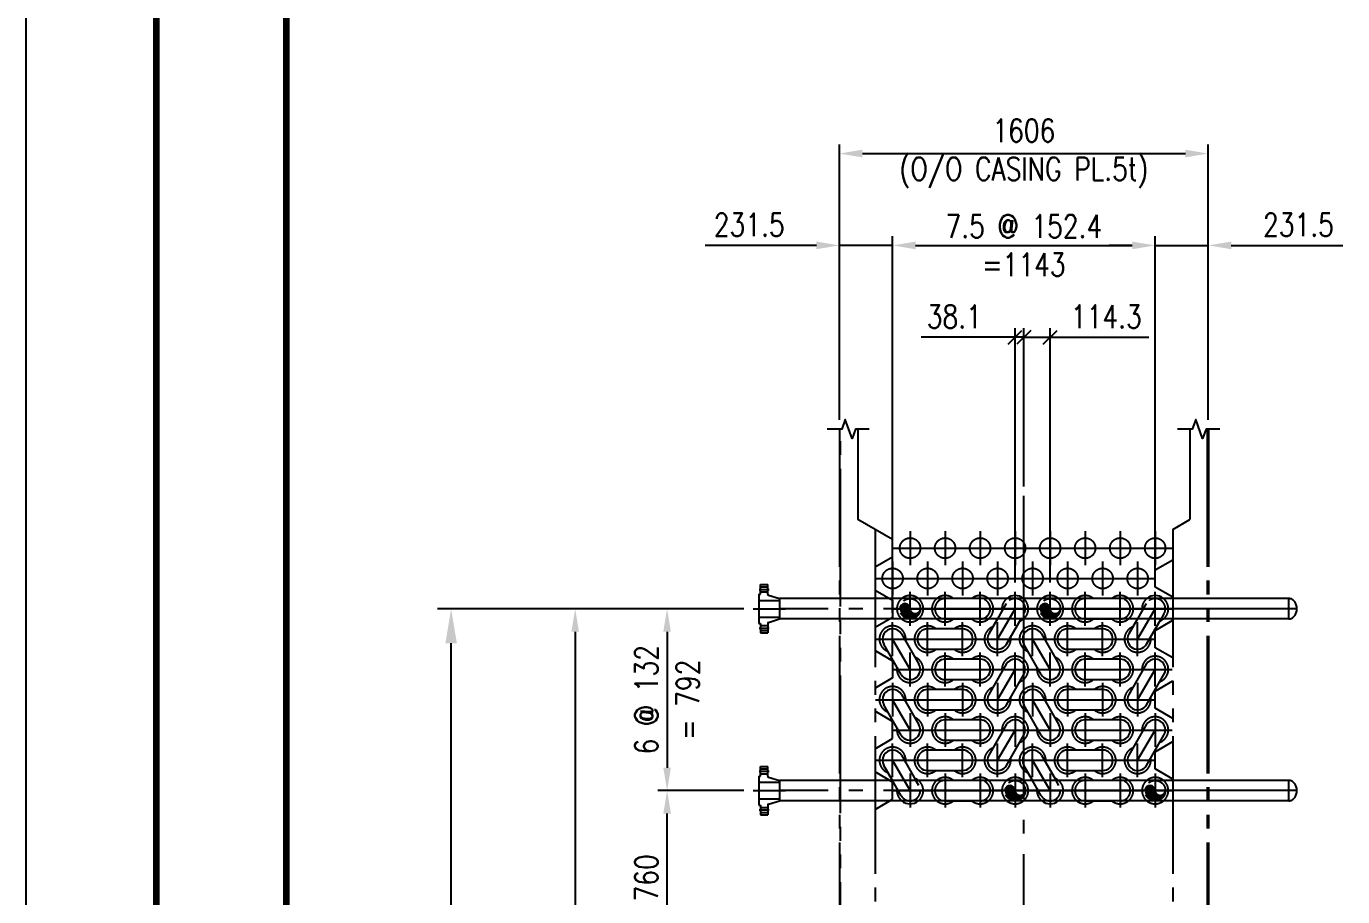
# Model space of a CAD drawing. Header units: millimetres. Extents: x 0 to 91981, y -132907 to 77676.
# Drawn here: x 58341 to 64071, y 51688 to 55478 of the extents above; entities that cross this region are included whole.
import ezdxf

# ---------------------------------------------------------------- set-up
doc = ezdxf.new("R2010")
doc.units = ezdxf.units.MM
doc.header["$LTSCALE"] = 60
for name, pattern in [('JNK-CENTER', [34, 30, -1.5, 1, -1.5]), ('JNK-HIDDEN', [3, 2, -1]), ('JNK-PHANTOM', [15, 10, -1, 1, -1, 1, -1])]:
    doc.linetypes.add(name, pattern=pattern)
doc.layers.add('AM_5', color=3, linetype='Continuous', lineweight=25)
doc.layers.add('CONT-G', color=3, linetype='Continuous', lineweight=25)
for name, color, linetype in [('CEN-R', 1, 'JNK-CENTER'), ('CON-G', 3, 'Continuous'), ('CON-W', 7, 'Continuous'), ('Dim-W', 7, 'Continuous'), ('HID-Y', 2, 'JNK-HIDDEN'), ('PHA-M', 6, 'JNK-PHANTOM'), ('PHA-W', 7, 'JNK-PHANTOM')]:
    doc.layers.add(name, color=color, linetype=linetype)
doc.styles.add('SIMPLEX', font='simplex.shx', dxfattribs={"width": 0.8})
doc.dimstyles.new('DIM40', dxfattribs={"dimscale": 40, "dimtxt": 2.5, "dimasz": 2.5, "dimexe": 1, "dimexo": 1, "dimgap": 1, "dimtad": 1, "dimdec": 1, "dimdsep": 46, "dimtxsty": 'SIMPLEX', "dimcen": 0, "dimclrd": 256, "dimclre": 256, "dimclrt": 2, "dimadec": 1, "dimazin": 2, "dimtfac": 1, "dimtdec": 1, "dimtix": 1, "dimtmove": 2, "dimatfit": 2, "dimfxl": 1, "dimarcsym": 1})
doc.dimstyles.new('DIM_60$0', dxfattribs={"dimscale": 60, "dimtxt": 2.5, "dimasz": 2.5, "dimexe": 1, "dimexo": 1, "dimgap": 1, "dimtad": 1, "dimdec": 4, "dimdsep": 46, "dimtxsty": 'SIMPLEX', "dimcen": 2.5, "dimclrd": 7, "dimclre": 7, "dimclrt": 2, "dimadec": 4, "dimazin": 2, "dimtfac": 1, "dimtdec": 4, "dimtmove": 0, "dimatfit": 2, "dimfxl": 1, "dimtolj": 1, "dimtzin": 0, "dimarcsym": 1})

# ---------------------------------------------------------------- blocks, each defined once
blk = doc.blocks.new('P-FLG SIDE  3.0 600 WNRF')
at = {"layer": 'CEN-R'}
for p, q in [((0.8, 84.2), (44.2, 84.2)), ((-26, 0), (115.2, 0)), ((0.8, -84.2), (43.9, -84.2))]:
    blk.add_line(p, q, dxfattribs=at)
at = {"layer": 'CONT-G'}
for p, q in [((0, 63.5), (6.3, 63.5)), ((0, 63.5), (0, -63.5)), ((6.3, 105), (38.1, 105)), ((6.3, 63.5), (6.3, 105)), ((6.3, 95.2), (38.1, 95.2)), ((6.3, 73.2), (38.1, 73.2)), ((38.1, 63.5), (38.1, 105)), ((41.4, 59.2), (88.9, 44.5)), ((0, 36.4), (88.9, 36.4)), ((88.9, 44.5), (88.9, -44.5)), ((0, -36.4), (88.9, -36.4)), ((41.4, -59.2), (88.9, -44.5)), ((0, -63.5), (6.3, -63.5)), ((6.3, -63.5), (6.3, -105)), ((6.3, -73.2), (38.1, -73.2)), ((6.3, -95.2), (38.1, -95.2)), ((6.3, -105), (38.1, -105)), ((38.1, -63.5), (38.1, -105))]:
    blk.add_line(p, q, dxfattribs=at)
for centre, start, end in [((42.6, 63.5), 180, 254.15976), ((42.6, -63.5), 105.84024, 180)]:
    blk.add_arc(centre, 4.5, start, end, dxfattribs=at)
blk = doc.blocks.new('*U1313')
at = {"layer": 'PHA-M'}
blk.add_circle((0, 0), 44.5, dxfattribs=at)
blk = doc.blocks.new('*U1314')
at = {"layer": 'Dim-W', "color": 0, "linetype": 'ByBlock', "lineweight": -2, "transparency": 16777216}
for p in [(0, 0), (152.4, 0), (304.8, 0), (457.2, 0), (609.6, 0), (762, 0), (914.4, 0), (1066.8, 0)]:
    blk.add_blockref('*U1313', p, dxfattribs=at)
blk = doc.blocks.new('*U1315')
at = {"layer": 'CEN-R'}
blk.add_line((0, 73.9), (0, -73.9), dxfattribs=at)
blk = doc.blocks.new('*U1316')
at = {"layer": 'Dim-W', "color": 0, "linetype": 'ByBlock', "lineweight": -2, "transparency": 16777216}
for p in [(0, 0), (152.4, 0), (304.8, 0), (457.2, 0), (609.6, 0), (762, 0), (914.4, 0), (1066.8, 0)]:
    blk.add_blockref('*U1315', p, dxfattribs=at)
blk = doc.blocks.new('*U1321')
at = {"layer": 'PHA-M'}
blk.add_circle((0, 0), 44.5, dxfattribs=at)
blk = doc.blocks.new('*U1322')
at = {"layer": 'Dim-W', "color": 0, "linetype": 'ByBlock', "lineweight": -2, "transparency": 16777216}
for p in [(0, 0), (152.4, 0), (304.8, 0), (457.2, 0), (609.6, 0), (762, 0), (914.4, 0), (1066.8, 0)]:
    blk.add_blockref('*U1321', p, dxfattribs=at)
blk = doc.blocks.new('*U1323')
at = {"layer": 'CEN-R'}
blk.add_line((0, 73.9), (0, -73.9), dxfattribs=at)
blk = doc.blocks.new('*U1324')
at = {"layer": 'Dim-W', "color": 0, "linetype": 'ByBlock', "lineweight": -2, "transparency": 16777216}
for p in [(0, 0), (152.4, 0), (304.8, 0), (457.2, 0), (609.6, 0), (762, 0), (914.4, 0), (1066.8, 0)]:
    blk.add_blockref('*U1323', p, dxfattribs=at)
blk = doc.blocks.new('*U1325')
at = {"layer": 'CEN-R'}
blk.add_line((0, 73.9), (0, -73.9), dxfattribs=at)
blk = doc.blocks.new('*U1326')
at = {"layer": 'Dim-W', "color": 0, "linetype": 'ByBlock', "lineweight": -2, "transparency": 16777216}
for p in [(0, 0), (152.4, 0), (304.8, 0), (457.2, 0), (609.6, 0), (762, 0), (914.4, 0), (1066.8, 0)]:
    blk.add_blockref('*U1325', p, dxfattribs=at)
blk = doc.blocks.new('*U1327')
at = {"layer": 'CEN-R'}
blk.add_line((0, 73.9), (0, -73.9), dxfattribs=at)
blk = doc.blocks.new('*U1328')
at = {"layer": 'Dim-W', "color": 0, "linetype": 'ByBlock', "lineweight": -2, "transparency": 16777216}
for p in [(0, 0), (152.4, 0), (304.8, 0), (457.2, 0), (609.6, 0), (762, 0), (914.4, 0), (1066.8, 0)]:
    blk.add_blockref('*U1327', p, dxfattribs=at)
blk = doc.blocks.new('*U1279')
at = {"layer": 'CEN-R'}
blk.add_line((0, 73.9), (0, -73.9), dxfattribs=at)
blk = doc.blocks.new('*U1345')
at = {"layer": 'Dim-W', "color": 0, "linetype": 'ByBlock', "lineweight": -2, "transparency": 16777216}
for p in [(0, 0), (152.4, 0), (304.8, 0), (457.2, 0), (609.6, 0), (762, 0), (914.4, 0), (1066.8, 0)]:
    blk.add_blockref('*U1279', p, dxfattribs=at)
blk = doc.blocks.new('*U1346')
at = {"layer": 'CEN-R'}
blk.add_line((0, 73.9), (0, -73.9), dxfattribs=at)
blk = doc.blocks.new('*U1347')
at = {"layer": 'Dim-W', "color": 0, "linetype": 'ByBlock', "lineweight": -2, "transparency": 16777216}
for p in [(0, 0), (152.4, 0), (304.8, 0), (457.2, 0), (609.6, 0), (762, 0), (914.4, 0), (1066.8, 0)]:
    blk.add_blockref('*U1346', p, dxfattribs=at)
blk = doc.blocks.new('*U1303')
at = {"layer": 'CEN-R'}
blk.add_line((0, 73.9), (0, -73.9), dxfattribs=at)
blk = doc.blocks.new('*U1304')
at = {"layer": 'Dim-W', "color": 0, "linetype": 'ByBlock', "lineweight": -2, "transparency": 16777216}
for p in [(0, 0), (152.4, 0), (304.8, 0), (457.2, 0), (609.6, 0), (762, 0), (914.4, 0), (1066.8, 0)]:
    blk.add_blockref('*U1303', p, dxfattribs=at)
blk = doc.blocks.new('*U1305')
at = {"layer": 'CEN-R'}
blk.add_line((0, 73.9), (0, -73.9), dxfattribs=at)
blk = doc.blocks.new('*U1306')
at = {"layer": 'Dim-W', "color": 0, "linetype": 'ByBlock', "lineweight": -2, "transparency": 16777216}
for p in [(0, 0), (152.4, 0), (304.8, 0), (457.2, 0), (609.6, 0), (762, 0), (914.4, 0), (1066.8, 0)]:
    blk.add_blockref('*U1305', p, dxfattribs=at)
blk = doc.blocks.new('*U1307')
at = {"layer": 'CEN-R'}
blk.add_line((0, 73.9), (0, -73.9), dxfattribs=at)
blk = doc.blocks.new('*U1308')
at = {"layer": 'Dim-W', "color": 0, "linetype": 'ByBlock', "lineweight": -2, "transparency": 16777216}
for p in [(0, 0), (152.4, 0), (304.8, 0), (457.2, 0), (609.6, 0), (762, 0), (914.4, 0), (1066.8, 0)]:
    blk.add_blockref('*U1307', p, dxfattribs=at)
blk = doc.blocks.new('*U1376')
at = {"layer": 'CEN-R'}
blk.add_line((0, 73.9), (0, -73.9), dxfattribs=at)
blk = doc.blocks.new('*U1377')
at = {"layer": 'Dim-W', "color": 0, "linetype": 'ByBlock', "lineweight": -2, "transparency": 16777216}
for p in [(0, 0), (152.4, 0), (304.8, 0), (457.2, 0), (609.6, 0), (762, 0), (914.4, 0), (1066.8, 0)]:
    blk.add_blockref('*U1376', p, dxfattribs=at)
blk = doc.blocks.new('*U1378')
at = {"layer": 'CEN-R'}
blk.add_line((0, 73.9), (0, -73.9), dxfattribs=at)
blk = doc.blocks.new('*U1379')
at = {"layer": 'Dim-W', "color": 0, "linetype": 'ByBlock', "lineweight": -2, "transparency": 16777216}
for p in [(0, 0), (152.4, 0), (304.8, 0), (457.2, 0), (609.6, 0), (762, 0), (914.4, 0), (1066.8, 0)]:
    blk.add_blockref('*U1378', p, dxfattribs=at)
blk = doc.blocks.new('*U1366')
at = {"layer": 'CEN-R'}
blk.add_line((0, 73.9), (0, -73.9), dxfattribs=at)
blk = doc.blocks.new('*U1367')
at = {"layer": 'Dim-W', "color": 0, "linetype": 'ByBlock', "lineweight": -2, "transparency": 16777216}
for p in [(0, 0), (152.4, 0), (304.8, 0), (457.2, 0), (609.6, 0), (762, 0), (914.4, 0), (1066.8, 0)]:
    blk.add_blockref('*U1366', p, dxfattribs=at)
blk = doc.blocks.new('*U1368')
at = {"layer": 'CEN-R'}
blk.add_line((0, 73.9), (0, -73.9), dxfattribs=at)
blk = doc.blocks.new('*U1369')
at = {"layer": 'Dim-W', "color": 0, "linetype": 'ByBlock', "lineweight": -2, "transparency": 16777216}
for p in [(0, 0), (152.4, 0), (304.8, 0), (457.2, 0), (609.6, 0), (762, 0), (914.4, 0), (1066.8, 0)]:
    blk.add_blockref('*U1368', p, dxfattribs=at)
blk = doc.blocks.new('*U1370')
at = {"layer": 'CEN-R'}
blk.add_line((0, 73.9), (0, -73.9), dxfattribs=at)
blk = doc.blocks.new('*U1371')
at = {"layer": 'Dim-W', "color": 0, "linetype": 'ByBlock', "lineweight": -2, "transparency": 16777216}
for p in [(0, 0), (152.4, 0), (304.8, 0), (457.2, 0), (609.6, 0), (762, 0), (914.4, 0), (1066.8, 0)]:
    blk.add_blockref('*U1370', p, dxfattribs=at)
blk = doc.blocks.new('*U1372')
at = {"layer": 'CEN-R'}
blk.add_line((0, 73.9), (0, -73.9), dxfattribs=at)
blk = doc.blocks.new('*U1373')
at = {"layer": 'Dim-W', "color": 0, "linetype": 'ByBlock', "lineweight": -2, "transparency": 16777216}
for p in [(0, 0), (152.4, 0), (304.8, 0), (457.2, 0), (609.6, 0), (762, 0), (914.4, 0), (1066.8, 0)]:
    blk.add_blockref('*U1372', p, dxfattribs=at)
blk = doc.blocks.new('*U1374')
at = {"layer": 'CEN-R'}
blk.add_line((0, 73.9), (0, -73.9), dxfattribs=at)
blk = doc.blocks.new('*U1375')
at = {"layer": 'Dim-W', "color": 0, "linetype": 'ByBlock', "lineweight": -2, "transparency": 16777216}
for p in [(0, 0), (152.4, 0), (304.8, 0), (457.2, 0), (609.6, 0), (762, 0), (914.4, 0), (1066.8, 0)]:
    blk.add_blockref('*U1374', p, dxfattribs=at)
blk = doc.blocks.new('_Oblique')
at = {"color": 0, "linetype": 'ByBlock', "lineweight": -2}
blk.add_line((-0.5, -0.5), (0.5, 0.5), dxfattribs=at)
blk = doc.blocks.new('*D1454')
at = {"layer": 'DEFPOINTS', "color": 0, "transparency": 16777216}
for p in [(62682.8, 54124), (62682.8, 53433.5), (62644.7, 53015.6)]:
    blk.add_point(p, dxfattribs=at)
at = {"layer": 'Dim-W', "lineweight": -2, "transparency": 16777216}
for p, q in [((62644.7, 53055.6), (62644.7, 54164)), ((62682.8, 53473.5), (62682.8, 54164)), ((62644.7, 54124), (62235.2, 54124)), ((62682.8, 54124), (62644.7, 54124)), ((62682.8, 54124), (62742.8, 54124))]:
    blk.add_line(p, q, dxfattribs=at)
at = {"layer": 'Dim-W', "lineweight": -2, "transparency": 16777216, "xscale": 60, "yscale": 60, "zscale": 60}
blk.add_blockref('_Oblique', (62644.7, 54124), dxfattribs=at)
at = {"layer": 'Dim-W', "lineweight": -2, "transparency": 16777216, "xscale": 60, "yscale": 60, "zscale": 60, "rotation": 180}
blk.add_blockref('_Oblique', (62682.8, 54124), dxfattribs=at)
at = {"layer": 'Dim-W', "color": 2, "transparency": 16777216, "insert": (62380, 54214), "char_height": 100, "attachment_point": 5, "style": 'SIMPLEX', "bg_fill": 3, "box_fill_scale": 1.1, "bg_fill_color": 256, "bg_fill_true_color": 13158600, "bg_fill_transparency": 0}
blk.add_mtext('38.1', dxfattribs=at)
blk = doc.blocks.new('*D1455')
at = {"layer": 'DEFPOINTS', "color": 0, "transparency": 16777216}
for p in [(62682.8, 54124), (62682.8, 53433.5), (62797.1, 53015.6)]:
    blk.add_point(p, dxfattribs=at)
at = {"layer": 'Dim-W', "lineweight": -2, "transparency": 16777216}
for p, q in [((62682.8, 53473.5), (62682.8, 54164)), ((62797.1, 53055.6), (62797.1, 54164)), ((62682.8, 54124), (62797.1, 54124)), ((62797.1, 54124), (63226.7, 54124))]:
    blk.add_line(p, q, dxfattribs=at)
at = {"layer": 'Dim-W', "lineweight": -2, "transparency": 16777216, "xscale": 60, "yscale": 60, "zscale": 60, "rotation": 180}
blk.add_blockref('_Oblique', (62682.8, 54124), dxfattribs=at)
at = {"layer": 'Dim-W', "lineweight": -2, "transparency": 16777216, "xscale": 60, "yscale": 60, "zscale": 60}
blk.add_blockref('_Oblique', (62797.1, 54124), dxfattribs=at)
at = {"layer": 'Dim-W', "color": 2, "transparency": 16777216, "insert": (63041.9, 54214), "char_height": 100, "attachment_point": 5, "style": 'SIMPLEX', "bg_fill": 3, "box_fill_scale": 1.1, "bg_fill_color": 256, "bg_fill_true_color": 13158600, "bg_fill_transparency": 0}
blk.add_mtext('114.3', dxfattribs=at)
blk = doc.blocks.new('*D1456')
at = {"layer": 'DEFPOINTS', "color": 0, "transparency": 16777216}
for p in [(63254.3, 54524), (63254.3, 53015.6), (62111.3, 52883.6)]:
    blk.add_point(p, dxfattribs=at)
at = {"layer": 'Dim-W', "lineweight": -2, "transparency": 16777216}
for p, q in [((62111.3, 52923.6), (62111.3, 54564)), ((63254.3, 53055.6), (63254.3, 54564)), ((62211.3, 54524), (63154.3, 54524))]:
    blk.add_line(p, q, dxfattribs=at)
at = {"layer": 'Dim-W', "transparency": 16777216}
for points in [[(62211.3, 54540.7), (62211.3, 54507.3), (62111.3, 54524)], [(63154.3, 54540.7), (63154.3, 54507.3), (63254.3, 54524)]]:
    blk.add_solid(points, dxfattribs=at)
at = {"layer": 'Dim-W', "color": 2, "transparency": 16777216, "insert": (62682.8, 54524), "char_height": 100, "attachment_point": 5, "style": 'SIMPLEX'}
blk.add_mtext('7.5 @ 152.4\\P=1143', dxfattribs=at)
blk = doc.blocks.new('*D1457')
at = {"layer": 'DEFPOINTS', "color": 0, "transparency": 16777216}
for p in [(63485.8, 54924), (61879.8, 53724), (63485.8, 53724)]:
    blk.add_point(p, dxfattribs=at)
at = {"layer": 'Dim-W', "lineweight": -2, "transparency": 16777216}
for p, q in [((61879.8, 53764), (61879.8, 54964)), ((63485.8, 53764), (63485.8, 54964)), ((61979.8, 54924), (63385.8, 54924))]:
    blk.add_line(p, q, dxfattribs=at)
at = {"layer": 'Dim-W', "transparency": 16777216}
for points in [[(61979.8, 54940.7), (61979.8, 54907.3), (61879.8, 54924)], [(63385.8, 54940.7), (63385.8, 54907.3), (63485.8, 54924)]]:
    blk.add_solid(points, dxfattribs=at)
at = {"layer": 'Dim-W', "color": 2, "transparency": 16777216, "insert": (62682.8, 54924), "char_height": 100, "attachment_point": 5, "style": 'SIMPLEX'}
blk.add_mtext('1606\\P(O/O CASING PL.5t)', dxfattribs=at)
blk = doc.blocks.new('*D1458')
at = {"layer": 'DEFPOINTS', "color": 0, "transparency": 16777216}
for p in [(61879.8, 54524), (61879.8, 53724), (62111.3, 52883.6)]:
    blk.add_point(p, dxfattribs=at)
at = {"layer": 'Dim-W', "lineweight": -2, "transparency": 16777216}
for p, q in [((61879.8, 53764), (61879.8, 54564)), ((62111.3, 52923.6), (62111.3, 54564)), ((61779.8, 54524), (61295.1, 54524)), ((62111.3, 54524), (61879.8, 54524)), ((62211.3, 54524), (62311.3, 54524))]:
    blk.add_line(p, q, dxfattribs=at)
at = {"layer": 'Dim-W', "transparency": 16777216}
for points in [[(61779.8, 54540.7), (61779.8, 54507.3), (61879.8, 54524)], [(62211.3, 54540.7), (62211.3, 54507.3), (62111.3, 54524)]]:
    blk.add_solid(points, dxfattribs=at)
at = {"layer": 'Dim-W', "color": 2, "transparency": 16777216, "insert": (61487.5, 54614), "char_height": 100, "attachment_point": 5, "style": 'SIMPLEX'}
blk.add_mtext('231.5', dxfattribs=at)
blk = doc.blocks.new('*D1459')
at = {"layer": 'DEFPOINTS', "color": 0, "transparency": 16777216}
for p in [(63485.8, 54524), (63485.8, 53724), (63254.3, 53015.6)]:
    blk.add_point(p, dxfattribs=at)
at = {"layer": 'Dim-W', "lineweight": -2, "transparency": 16777216}
for p, q in [((63254.3, 53055.6), (63254.3, 54564)), ((63485.8, 53764), (63485.8, 54564)), ((63154.3, 54524), (63054.3, 54524)), ((63254.3, 54524), (63485.8, 54524)), ((63585.8, 54524), (64070.6, 54524))]:
    blk.add_line(p, q, dxfattribs=at)
at = {"layer": 'Dim-W', "transparency": 16777216}
for points in [[(63154.3, 54540.7), (63154.3, 54507.3), (63254.3, 54524)], [(63585.8, 54540.7), (63585.8, 54507.3), (63485.8, 54524)]]:
    blk.add_solid(points, dxfattribs=at)
at = {"layer": 'Dim-W', "color": 2, "transparency": 16777216, "insert": (63878.2, 54614), "char_height": 100, "attachment_point": 5, "style": 'SIMPLEX'}
blk.add_mtext('231.5', dxfattribs=at)
blk = doc.blocks.new('*D1460')
at = {"layer": 'DEFPOINTS', "color": 0, "transparency": 16777216}
for p in [(61503.8, 52941.6), (61129.8, 52149.6), (61503.8, 52149.6)]:
    blk.add_point(p, dxfattribs=at)
at = {"layer": 'Dim-W', "lineweight": -2, "transparency": 16777216}
for p, q in [((61463.8, 52941.6), (61089.8, 52941.6)), ((61129.8, 52841.6), (61129.8, 52249.6)), ((61463.8, 52149.6), (61089.8, 52149.6))]:
    blk.add_line(p, q, dxfattribs=at)
at = {"layer": 'Dim-W', "transparency": 16777216}
for points in [[(61113.2, 52841.6), (61146.5, 52841.6), (61129.8, 52941.6)], [(61113.2, 52249.6), (61146.5, 52249.6), (61129.8, 52149.6)]]:
    blk.add_solid(points, dxfattribs=at)
at = {"layer": 'Dim-W', "color": 2, "transparency": 16777216, "char_height": 100, "attachment_point": 5, "rotation": 90, "style": 'SIMPLEX'}
for s, insert in [('6 @ 132', (61039.8, 52545.6)), ('= 792', (61219.8, 52545.6))]:
    blk.add_mtext(s, dxfattribs=dict(at, insert=insert))
blk = doc.blocks.new('*D1464')
at = {"layer": 'DEFPOINTS', "color": 0, "transparency": 16777216}
for p in [(61129.8, 52149.6), (61503.8, 52149.6), (62037.4, 51389.6)]:
    blk.add_point(p, dxfattribs=at)
at = {"layer": 'Dim-W', "lineweight": -2, "transparency": 16777216}
for p, q in [((61463.8, 52149.6), (61089.8, 52149.6)), ((61129.8, 51489.6), (61129.8, 52049.6)), ((61997.4, 51389.6), (61089.8, 51389.6))]:
    blk.add_line(p, q, dxfattribs=at)
at = {"layer": 'Dim-W', "transparency": 16777216}
for points in [[(61113.2, 52049.6), (61146.5, 52049.6), (61129.8, 52149.6)], [(61113.2, 51489.6), (61146.5, 51489.6), (61129.8, 51389.6)]]:
    blk.add_solid(points, dxfattribs=at)
at = {"layer": 'Dim-W', "color": 2, "transparency": 16777216, "insert": (61039.8, 51769.6), "char_height": 100, "attachment_point": 5, "rotation": 90, "style": 'SIMPLEX'}
blk.add_mtext('760', dxfattribs=at)
blk = doc.blocks.new('*D1465')
at = {"layer": 'DEFPOINTS', "color": 0, "transparency": 16777216}
for p in [(61503.8, 52941.6), (60729.8, 48913.6), (61504.8, 48913.6)]:
    blk.add_point(p, dxfattribs=at)
at = {"layer": 'Dim-W', "lineweight": -2, "transparency": 16777216}
for p, q in [((61463.8, 52941.6), (60689.8, 52941.6)), ((60729.8, 52841.6), (60729.8, 49013.6)), ((61464.8, 48913.6), (60689.8, 48913.6))]:
    blk.add_line(p, q, dxfattribs=at)
at = {"layer": 'Dim-W', "transparency": 16777216}
for points in [[(60713.2, 52841.6), (60746.5, 52841.6), (60729.8, 52941.6)], [(60713.2, 49013.6), (60746.5, 49013.6), (60729.8, 48913.6)]]:
    blk.add_solid(points, dxfattribs=at)
at = {"layer": 'Dim-W', "color": 2, "transparency": 16777216, "insert": (60639.8, 50927.6), "char_height": 100, "attachment_point": 5, "rotation": 90, "style": 'SIMPLEX'}
blk.add_mtext('4028', dxfattribs=at)
blk = doc.blocks.new('pipesec')
at = {"layer": 'CON-W'}
for p, q in [((0.012, 0), (0.36, -0.347)), ((0.075, 0.011), (0.394, -0.308)), ((0.121, 0.485), (0.485, 0.121)), ((0.126, 0.034), (0.425, -0.264)), ((0.169, 0.066), (0.451, -0.216)), ((0.204, 0.105), (0.473, -0.163)), ((0.23, 0.153), (0.489, -0.105)), ((0.244, 0.437), (0.437, 0.244)), ((0.247, 0.211), (0.498, -0.041)), ((0.248, 0.284), (0.499, 0.033)), ((-0.25, -0.258), (-0.008, -0.5)), ((-0.243, -0.191), (0.063, -0.496)), ((-0.227, -0.355), (-0.105, -0.477)), ((-0.223, -0.136), (0.125, -0.484)), ((-0.193, -0.092), (0.181, -0.466)), ((-0.156, -0.055), (0.232, -0.443)), ((-0.111, -0.026), (0.279, -0.415)), ((-0.056, -0.006), (0.321, -0.383))]:
    blk.add_line(p, q, dxfattribs=at)
blk.add_lwpolyline([(0, 0.5, -1), (0, 0, 1), (0, -0.5, 1)], format="xyb", dxfattribs=at)
blk = doc.blocks.new('TITLE')
at = {"color": 7}
blk.add_line((0, 0), (0, 594.85), dxfattribs=at)
at = {"color": 7, "const_width": 0.707}
for points in [[(14.15, 577.17), (14.15, 17.68)], [(28.29, 17.68), (28.29, 577.52)]]:
    blk.add_lwpolyline(points, dxfattribs=at)
blk = doc.blocks.new('*D1500')
at = {"layer": 'AM_5', "color": 7, "linetype": 'ByBlock', "lineweight": -2, "transparency": 16777216}
for p, q in [((61443.8, 52941.6), (60129.8, 52941.6)), ((60189.8, 49063.6), (60189.8, 52791.6)), ((61444.8, 48913.6), (60129.8, 48913.6))]:
    blk.add_line(p, q, dxfattribs=at)
at = {"layer": 'AM_5', "color": 7, "transparency": 16777216}
for points in [[(60164.8, 52791.6), (60214.8, 52791.6), (60189.8, 52941.6)], [(60164.8, 49063.6), (60214.8, 49063.6), (60189.8, 48913.6)]]:
    blk.add_solid(points, dxfattribs=at)
at = {"layer": 'DEFPOINTS', "color": 0, "transparency": 16777216}
for p in [(60189.8, 52941.6), (61503.8, 52941.6), (61504.8, 48913.6)]:
    blk.add_point(p, dxfattribs=at)
at = {"layer": 'AM_5', "color": 2, "transparency": 16777216, "insert": (60054.8, 50927.6), "char_height": 150, "attachment_point": 5, "rotation": 90, "style": 'SIMPLEX'}
blk.add_mtext('\\A1;4028', dxfattribs=at)

msp = doc.modelspace()

# ---------------------------------------------------------------- linework, layer by layer
at = {"linetype": 'Continuous'}
for points in [[(62009.84434, 53723.99653), (61949.84434, 53723.99653), (61934.84434, 53682.78436), (61904.84434, 53765.20869), (61889.84434, 53723.99653), (61826.09434, 53723.99653)], [(63535.84434, 53723.99653), (63475.84434, 53723.99653), (63460.84434, 53682.78436), (63430.84434, 53765.20869), (63415.84434, 53723.99653), (63352.09434, 53723.99653)]]:
    msp.add_lwpolyline(points, dxfattribs=at)
for centre, start, end in [((62644.74434, 52941.63845), 290.702753644, 309.311202636), ((63254.34434, 52941.63845), 290.702752233, 309.311201226), ((62187.54434, 52149.63829), 50.688797364, 69.297246356), ((62797.14434, 52149.63829), 50.688797364, 69.297246356), ((62187.54434, 52149.63829), 230.688797364, 309.311202636), ((62797.14434, 52149.63829), 230.688797364, 309.311202636)]:
    msp.add_arc(centre, 57.44999, start, end)
at = {"layer": 'CEN-R'}
for p, q in [((62682.84434, 48032.46483), (62682.84434, 53433.46069)), ((62113.59851, 53205.63829), (63328.29017, 53205.63829)), ((62037.39851, 53073.63829), (63252.09017, 53073.63829)), ((63871.41926, 52941.63829), (61618.74434, 52941.63829)), ((62113.59851, 52941.63829), (63328.29017, 52941.63829)), ((62113.59851, 52941.63829), (63328.29017, 52941.63829)), ((62568.54434, 52809.63829), (62644.74434, 52941.63829)), ((63178.14434, 52809.63829), (63254.34434, 52941.63829)), ((62037.39851, 52809.63829), (63252.09017, 52809.63829)), ((62037.39851, 52809.63829), (63252.09017, 52809.63829)), ((62187.54434, 52677.63829), (62111.34434, 52809.63829)), ((62797.14434, 52677.63829), (62720.94434, 52809.63829)), ((62113.59851, 52677.63829), (63328.29017, 52677.63829)), ((62113.59851, 52677.63829), (63328.29017, 52677.63829)), ((62568.54434, 52545.63829), (62644.74434, 52677.63829)), ((63178.14434, 52545.63829), (63254.34434, 52677.63829)), ((62037.39851, 52545.63829), (63252.09017, 52545.63829)), ((62037.39851, 52545.63829), (63252.09017, 52545.63829)), ((62187.54434, 52413.63829), (62111.34434, 52545.63829)), ((62797.14434, 52413.63829), (62720.94434, 52545.63829)), ((62113.59851, 52413.63829), (63328.29017, 52413.63829)), ((62113.59851, 52413.63829), (63328.29017, 52413.63829)), ((62568.54434, 52281.63829), (62644.74434, 52413.63829)), ((63178.14434, 52281.63829), (63254.34434, 52413.63829)), ((62037.39851, 52281.63829), (63252.09017, 52281.63829)), ((62037.39851, 52281.63829), (63252.09017, 52281.63829)), ((62187.54434, 52149.63829), (62111.34434, 52281.63829)), ((62797.14434, 52149.63829), (62720.94434, 52281.63829)), ((63871.41926, 52149.63829), (61618.74434, 52149.63829)), ((62113.59851, 52149.63829), (63328.29017, 52149.63829)), ((62113.59851, 52149.63829), (63328.29017, 52149.63829))]:
    msp.add_line(p, q, dxfattribs=at)
at = {"layer": 'CON-G'}
for p, q in [((63835.84434, 52986.08829), (61618.74434, 52986.08829)), ((63835.84434, 52897.18829), (63835.84434, 52986.08829)), ((63835.84434, 52897.18829), (61618.74434, 52897.18829)), ((63835.84434, 52194.08829), (61618.74434, 52194.08829)), ((63835.84434, 52105.18829), (63835.84434, 52194.08829)), ((63835.84434, 52105.18829), (61618.74434, 52105.18829))]:
    msp.add_line(p, q, dxfattribs=at)
for points in [[(63835.84434, 52897.18829, 0.1199677859), (63849.0368, 52900.39985, 0.1049482967), (63860.99961, 52910.20739, 0.0889426853), (63868.60629, 52924.21356, 0.0801984176), (63871.41926, 52941.63829, 0.0801984176), (63868.60629, 52959.06303, 0.0889426853), (63860.99961, 52973.06919, 0.1049482967), (63849.0368, 52982.87673, 0.1199677859), (63835.84434, 52986.08829)], [(63835.84434, 52897.18829, 0.1199677859), (63849.0368, 52900.39985, 0.1049482967), (63860.99961, 52910.20739, 0.0889426853), (63868.60629, 52924.21356, 0.0801984176), (63871.41926, 52941.63829, 0.0801984176), (63868.60629, 52959.06303, 0.0889426853), (63860.99961, 52973.06919, 0.1049482967), (63849.0368, 52982.87673, 0.1199677859), (63835.84434, 52986.08829)], [(63835.84434, 52105.18829, 0.1199677859), (63849.0368, 52108.39985, 0.1049482967), (63860.99961, 52118.20739, 0.0889426853), (63868.60629, 52132.21356, 0.0801984176), (63871.41926, 52149.63829, 0.0801984176), (63868.60629, 52167.06303, 0.0889426853), (63860.99961, 52181.06919, 0.1049482967), (63849.0368, 52190.87673, 0.1199677859), (63835.84434, 52194.08829)], [(63835.84434, 52105.18829, 0.1199677859), (63849.0368, 52108.39985, 0.1049482967), (63860.99961, 52118.20739, 0.0889426853), (63868.60629, 52132.21356, 0.0801984176), (63871.41926, 52149.63829, 0.0801984176), (63868.60629, 52167.06303, 0.0889426853), (63860.99961, 52181.06919, 0.1049482967), (63849.0368, 52190.87673, 0.1199677859), (63835.84434, 52194.08829)]]:
    msp.add_lwpolyline(points, format="xyb", dxfattribs=at)
at = {"layer": 'CONT-G'}
for p, q in [((62568.14951, 52897.85458), (62530.04951, 52831.86345)), ((62607.03917, 52787.41345), (62670.41779, 52897.18845)), ((63177.74951, 52897.85459), (63139.64951, 52831.86345)), ((63216.63916, 52787.41345), (63280.01779, 52897.18845)), ((62149.83917, 52831.86329), (62226.03917, 52699.88102)), ((62416.14434, 52854.08829), (62263.74434, 52854.08829)), ((62759.43917, 52831.86329), (62835.63917, 52699.88102)), ((63025.74434, 52854.08829), (62873.34434, 52854.08829)), ((62149.04951, 52655.43102), (62072.84951, 52787.41329)), ((62758.64951, 52655.43102), (62682.44951, 52787.41329)), ((62263.74434, 52765.18829), (62416.14434, 52765.18829)), ((62492.34434, 52722.08829), (62339.94434, 52722.08829)), ((62873.34434, 52765.18829), (63025.74434, 52765.18829)), ((63101.94434, 52722.08829), (62949.54434, 52722.08829)), ((62606.24951, 52699.86329), (62530.04951, 52567.88102)), ((63215.84951, 52699.86329), (63139.64951, 52567.88102)), ((62339.94434, 52633.18829), (62492.34434, 52633.18829)), ((62607.03917, 52523.43102), (62683.23917, 52655.41329)), ((62949.54434, 52633.18829), (63101.94434, 52633.18829)), ((63216.63917, 52523.43102), (63292.83917, 52655.41329)), ((62149.83917, 52567.86329), (62226.03917, 52435.88102)), ((62416.14434, 52590.08829), (62263.74434, 52590.08829)), ((62759.43917, 52567.86329), (62835.63917, 52435.88102)), ((63025.74434, 52590.08829), (62873.34434, 52590.08829)), ((62149.04951, 52391.43102), (62072.84951, 52523.41329)), ((62263.74434, 52501.18829), (62416.14434, 52501.18829)), ((62758.64951, 52391.43102), (62682.44951, 52523.41329)), ((62873.34434, 52501.18829), (63025.74434, 52501.18829)), ((62492.34434, 52458.08829), (62339.94434, 52458.08829)), ((62606.24951, 52435.86329), (62530.04951, 52303.88102)), ((63101.94434, 52458.08829), (62949.54434, 52458.08829)), ((63215.84951, 52435.86329), (63139.64951, 52303.88102)), ((62607.03917, 52259.43102), (62683.23917, 52391.41329)), ((63216.63917, 52259.43102), (63292.83917, 52391.41329)), ((62416.14434, 52326.08829), (62263.74434, 52326.08829)), ((62339.94434, 52369.18829), (62492.34434, 52369.18829)), ((63025.74434, 52326.08829), (62873.34434, 52326.08829)), ((62949.54434, 52369.18829), (63101.94434, 52369.18829)), ((62110.94951, 52193.42216), (62072.84951, 52259.41329)), ((62149.83917, 52303.86329), (62213.21779, 52194.08829)), ((62720.54951, 52193.42216), (62682.44951, 52259.41329)), ((62759.43917, 52303.86329), (62822.81779, 52194.08829)), ((62263.74434, 52237.18829), (62416.14434, 52237.18829)), ((62873.34434, 52237.18829), (63025.74434, 52237.18829))]:
    msp.add_line(p, q, dxfattribs=at)
for centre, start, end in [((62111.34434, 52809.63829), 30, 210), ((62263.74434, 52809.63829), 90, 270), ((62416.14434, 52809.63829), 270, 90), ((62568.54434, 52809.65602), 150, 330), ((62720.94434, 52809.63829), 30, 210), ((62873.34434, 52809.63829), 90, 270), ((63025.74434, 52809.63829), 270, 90), ((63178.14434, 52809.65602), 150, 330), ((62339.94434, 52677.63829), 90, 270), ((62492.34434, 52677.63829), 270, 90), ((62644.74434, 52677.63829), 330, 150), ((62949.54434, 52677.63829), 90, 270), ((63101.94434, 52677.63829), 270, 90), ((63254.34434, 52677.63829), 330, 150), ((62187.54434, 52677.65602), 210, 30), ((62797.14434, 52677.65602), 210, 30), ((62111.34434, 52545.63829), 30, 210), ((62263.74434, 52545.63829), 90, 270), ((62416.14434, 52545.63829), 270, 90), ((62568.54434, 52545.65602), 150, 330), ((62720.94434, 52545.63829), 30, 210), ((62873.34434, 52545.63829), 90, 270), ((63025.74434, 52545.63829), 270, 90), ((63178.14434, 52545.65602), 150, 330), ((62187.54434, 52413.65602), 210, 30), ((62339.94434, 52413.63829), 90, 270), ((62492.34434, 52413.63829), 270, 90), ((62644.74434, 52413.63829), 330, 150), ((62797.14434, 52413.65602), 210, 30), ((62949.54434, 52413.63829), 90, 270), ((63101.94434, 52413.63829), 270, 90), ((63254.34434, 52413.63829), 330, 150), ((62111.34434, 52281.63829), 30, 210), ((62263.74434, 52281.63829), 90, 270), ((62416.14434, 52281.63829), 270, 90), ((62720.94434, 52281.63829), 30, 210), ((62873.34434, 52281.63829), 90, 270), ((63025.74434, 52281.63829), 270, 90), ((62568.54434, 52281.65602), 150, 330), ((63178.14434, 52281.65602), 150, 330)]:
    msp.add_arc(centre, 44.45, start, end, dxfattribs=at)
at = {"layer": 'HID-Y'}
for p, q in [((62492.34434, 52986.08829), (62339.94434, 52986.08829)), ((62606.24951, 52963.84572), (62567.76492, 52897.18845)), ((63101.94434, 52986.08829), (62949.54434, 52986.08829)), ((63215.84951, 52963.84572), (63177.36492, 52897.18845)), ((62339.94434, 52897.18829), (62492.34434, 52897.18829)), ((62949.54434, 52897.18829), (63101.94434, 52897.18829)), ((63292.83917, 52919.39572), (63280.01779, 52897.18845)), ((62149.04951, 52127.43102), (62110.56492, 52194.08829)), ((62226.03917, 52171.88102), (62213.21779, 52194.08829)), ((62492.34434, 52194.08829), (62339.94434, 52194.08829)), ((62758.64951, 52127.43102), (62720.16492, 52194.08829)), ((62835.63917, 52171.88102), (62822.81779, 52194.08829)), ((63101.94434, 52194.08829), (62949.54434, 52194.08829)), ((62339.94434, 52105.18829), (62492.34434, 52105.18829)), ((62949.54434, 52105.18829), (63101.94434, 52105.18829))]:
    msp.add_line(p, q, dxfattribs=at)
for centre in [(62187.54434, 52941.63845), (62797.14434, 52941.63845), (62644.74434, 52149.63829), (63254.34434, 52149.63829)]:
    msp.add_circle(centre, 44.45, dxfattribs=at)
for centre, radius, start, end in [((62187.54434, 52941.63845), 57.45, 129.311209822, 230.688790178), ((62187.54434, 52941.63845), 57.45, 309.311209822, 50.688790178), ((62339.94434, 52941.63845), 57.45, 129.311209822, 230.688790178), ((62339.94434, 52941.63845), 44.45, 90, 270), ((62492.34434, 52941.63845), 44.45, 270, 90), ((62492.34434, 52941.63845), 57.45, 309.311209822, 50.688790178), ((62644.74434, 52941.62072), 57.45, 129.283293114, 189.311209824), ((62644.74434, 52941.62072), 44.45, 330, 150), ((62644.74434, 52941.62072), 57.45, 309.339109928, 50.716706886), ((62797.14434, 52941.63845), 57.45, 129.311209822, 230.688790178), ((62797.14434, 52941.63845), 57.45, 309.311209822, 50.688790178), ((62949.54434, 52941.63845), 57.45, 129.311209822, 230.688790178), ((62949.54434, 52941.63845), 44.45, 90, 270), ((63101.94434, 52941.63845), 44.45, 270, 90), ((63101.94434, 52941.63845), 57.45, 309.311209822, 50.688790178), ((63254.34434, 52941.62072), 57.45, 129.283291704, 189.311208413), ((63254.34434, 52941.62072), 44.45, 329.999998589, 149.999998589), ((63254.34434, 52941.62072), 57.45, 309.339108517, 50.716705475), ((62187.54434, 52149.65602), 57.45, 170.688790176, 230.716706886), ((62187.54434, 52149.65602), 44.45, 210, 30), ((62187.54434, 52149.65602), 57.45, 309.283293114, 50.660890072), ((62339.94434, 52149.63829), 57.45, 129.311209822, 230.688790178), ((62339.94434, 52149.63829), 44.45, 90, 270), ((62492.34434, 52149.63829), 44.45, 270, 90), ((62492.34434, 52149.63829), 57.45, 309.311209822, 50.688790178), ((62644.74434, 52149.63829), 57.45, 129.311209822, 230.688790178), ((62644.74434, 52149.63829), 57.45, 309.311209822, 50.688790178), ((62797.14434, 52149.65602), 57.45, 170.688790176, 230.716706886), ((62797.14434, 52149.65602), 44.45, 210, 30), ((62797.14434, 52149.65602), 57.45, 309.283293114, 50.660890072), ((62949.54434, 52149.63829), 57.45, 129.311209822, 230.688790178), ((62949.54434, 52149.63829), 44.45, 90, 270), ((63101.94434, 52149.63829), 44.45, 270, 90), ((63101.94434, 52149.63829), 57.45, 309.311209822, 50.688790178), ((63254.34434, 52149.63829), 57.45, 129.311209822, 230.688790178), ((63254.34434, 52149.63829), 57.45, 309.311209822, 50.688790178)]:
    msp.add_arc(centre, radius, start, end, dxfattribs=at)
at = {"layer": 'PHA-M'}
for p, q in [((61959.84434, 53723.99653), (61959.84434, 53330.60686)), ((63405.84434, 53723.99653), (63405.84434, 53330.60686)), ((63330.84434, 53287.30559), (63405.84434, 53330.60686)), ((62034.84434, 53287.30559), (62034.84434, 48451.44928)), ((63330.84434, 53287.30559), (63330.84434, 48451.44928))]:
    msp.add_line(p, q, dxfattribs=at)
for points in [[(62034.84434, 53123.971), (62111.34434, 53168.13829), (62111.34434, 53243.13829), (61959.84434, 53330.60686)], [(63330.84434, 52991.971), (63254.34434, 53036.13829), (63254.34434, 53111.13829), (63330.84434, 53155.30559)], [(62034.84434, 53023.30559), (62111.34434, 52979.13829), (62111.34434, 52904.13829), (62034.84434, 52859.971)], [(62034.84434, 53023.30559), (62111.34434, 52979.13829), (62111.34434, 52904.13829), (62034.84434, 52859.971)], [(63330.84434, 52727.971), (63254.34434, 52772.13829), (63254.34434, 52847.13829), (63330.84434, 52891.30559)], [(63330.84434, 52727.971), (63254.34434, 52772.13829), (63254.34434, 52847.13829), (63330.84434, 52891.30559)], [(62034.84434, 52759.30559), (62111.34434, 52715.13829), (62111.34434, 52640.13829), (62034.84434, 52595.971)], [(62034.84434, 52759.30559), (62111.34434, 52715.13829), (62111.34434, 52640.13829), (62034.84434, 52595.971)], [(63330.84434, 52463.971), (63254.34434, 52508.13829), (63254.34434, 52583.13829), (63330.84434, 52627.30559)], [(63330.84434, 52463.971), (63254.34434, 52508.13829), (63254.34434, 52583.13829), (63330.84434, 52627.30559)], [(62034.84434, 52331.971), (62111.34434, 52376.13829), (62111.34434, 52451.13829), (62034.84434, 52495.30559)], [(62034.84434, 52331.971), (62111.34434, 52376.13829), (62111.34434, 52451.13829), (62034.84434, 52495.30559)], [(63330.84434, 52199.971), (63254.34434, 52244.13829), (63254.34434, 52319.13829), (63330.84434, 52363.30559)], [(63330.84434, 52199.971), (63254.34434, 52244.13829), (63254.34434, 52319.13829), (63330.84434, 52363.30559)], [(62034.84434, 52067.971), (62111.34434, 52112.13829), (62111.34434, 52187.13829), (62034.84434, 52231.30559)], [(62034.84434, 52067.971), (62111.34434, 52112.13829), (62111.34434, 52187.13829), (62034.84434, 52231.30559)]]:
    msp.add_lwpolyline(points, dxfattribs=at)
at = {"layer": 'PHA-W'}
for p, q in [((61879.84434, 53723.99653), (61879.84434, 48451.44928)), ((61884.84434, 48451.44928), (61884.84434, 53723.99653)), ((63480.84434, 53723.99653), (63480.84434, 48451.44928)), ((63480.84434, 53723.99653), (63480.84434, 48451.44928)), ((63485.84434, 53723.99653), (63485.84434, 48451.44928))]:
    msp.add_line(p, q, dxfattribs=at)
at = {"layer": 'PHA-W', "ltscale": 0.5}
for centre, start, end in [((62187.54434, 52941.63845), 230.688790178, 309.311209822), ((62339.94434, 52941.63845), 230.688790178, 309.31120982), ((62492.34434, 52941.63845), 230.68879018, 309.311209822), ((62797.14434, 52941.63845), 230.688790178, 309.311209822), ((62949.54434, 52941.63845), 230.688790178, 309.31120982), ((63101.94434, 52941.63845), 230.68879018, 309.311209822), ((62111.34434, 52809.63829), 350.688790176, 249.311209821), ((62263.74434, 52809.63829), 50.68879018, 309.31120982), ((62416.14434, 52809.63829), 230.68879018, 129.31120982), ((62568.54434, 52809.65602), 110.688790179, 9.311209824), ((62720.94434, 52809.63829), 350.688790176, 249.311209821), ((62873.34434, 52809.63829), 50.68879018, 309.31120982), ((63025.74434, 52809.63829), 230.68879018, 129.31120982), ((63178.14434, 52809.65602), 110.688790179, 9.311209824), ((62187.54434, 52677.65602), 170.688790176, 69.311209821), ((62339.94434, 52677.63829), 50.68879018, 309.31120982), ((62492.34434, 52677.63829), 230.68879018, 129.31120982), ((62644.74434, 52677.63829), 290.688790179, 189.311209824), ((62797.14434, 52677.65602), 170.688790176, 69.311209821), ((62949.54434, 52677.63829), 50.68879018, 309.31120982), ((63101.94434, 52677.63829), 230.68879018, 129.31120982), ((63254.34434, 52677.63829), 290.688790179, 189.311209824), ((62111.34434, 52545.63829), 350.688790176, 249.311209821), ((62263.74434, 52545.63829), 50.68879018, 309.31120982), ((62416.14434, 52545.63829), 230.68879018, 129.31120982), ((62720.94434, 52545.63829), 350.688790176, 249.311209821), ((62873.34434, 52545.63829), 50.68879018, 309.31120982), ((63025.74434, 52545.63829), 230.68879018, 129.31120982), ((62568.54434, 52545.65602), 110.688790179, 9.311209824), ((63178.14434, 52545.65602), 110.688790179, 9.311209824), ((62187.54434, 52413.65602), 170.688790176, 69.311209821), ((62339.94434, 52413.63829), 50.68879018, 309.31120982), ((62492.34434, 52413.63829), 230.68879018, 129.31120982), ((62644.74434, 52413.63829), 290.688790179, 189.311209824), ((62797.14434, 52413.65602), 170.688790176, 69.311209821), ((62949.54434, 52413.63829), 50.68879018, 309.31120982), ((63101.94434, 52413.63829), 230.68879018, 129.31120982), ((63254.34434, 52413.63829), 290.688790179, 189.311209824), ((62111.34434, 52281.63829), 350.688790176, 249.311209821), ((62263.74434, 52281.63829), 50.68879018, 309.31120982), ((62416.14434, 52281.63829), 230.68879018, 129.31120982), ((62568.54434, 52281.65602), 110.688790179, 9.311209824), ((62720.94434, 52281.63829), 350.688790176, 249.311209821), ((62873.34434, 52281.63829), 50.68879018, 309.31120982), ((63025.74434, 52281.63829), 230.68879018, 129.31120982), ((63178.14434, 52281.65602), 110.688790179, 9.311209824), ((62339.94434, 52149.63829), 50.68879018, 129.311209822), ((62492.34434, 52149.63829), 50.688790178, 129.31120982), ((62644.74434, 52149.63829), 50.688790178, 129.311209822), ((62949.54434, 52149.63829), 50.68879018, 129.311209822), ((63101.94434, 52149.63829), 50.688790178, 129.31120982), ((63254.34434, 52149.63829), 50.688790178, 129.311209822), ((62339.94434, 52149.63829), 230.688790178, 309.31120982), ((62492.34434, 52149.63829), 230.68879018, 309.311209822), ((62644.74434, 52149.63829), 230.688790178, 309.311209822), ((62949.54434, 52149.63829), 230.688790178, 309.31120982), ((63101.94434, 52149.63829), 230.68879018, 309.311209822), ((63254.34434, 52149.63829), 230.688790178, 309.311209822)]:
    msp.add_arc(centre, 57.45, start, end, dxfattribs=at)

# ---------------------------------------------------------------- block references
at = {"xscale": 88.90007878309405, "yscale": 88.90007878309405, "zscale": 88.90007878309405, "rotation": 270.0000000000676}
for p in [(62187.54434, 52941.63829), (62797.14434, 52941.63829), (62644.74434, 52149.63829), (63254.34434, 52149.63829)]:
    msp.add_blockref('pipesec', p, dxfattribs=at)
at = {"layer": 'CON-G'}
for p in [(61529.84434, 52941.63829), (61529.84434, 52149.63829)]:
    msp.add_blockref('P-FLG SIDE  3.0 600 WNRF', p, dxfattribs=at)
at = {"layer": 'Dim-W'}
for name, p in [('*U1322', (62187.54434, 53205.63829)), ('*U1324', (62187.54434, 53205.63829)), ('*U1314', (62111.34434, 53073.63829)), ('*U1316', (62111.34434, 53073.63829)), ('*U1304', (62111.34434, 52545.63829)), ('*U1371', (62111.34434, 52545.63829)), ('*U1347', (62187.54434, 52413.63829)), ('*U1369', (62187.54434, 52413.63829)), ('*U1306', (62187.54434, 52149.63829)), ('*U1373', (62187.54434, 52149.63829))]:
    msp.add_blockref(name, p, dxfattribs=at)
at = {"layer": 'Dim-W', "extrusion": (0, 0, -1), "zscale": -1, "rotation": 180}
for name, p in [('*U1326', (-62187.54434, 52941.63829)), ('*U1377', (-62187.54434, 52941.63829)), ('*U1328', (-62111.34434, 52809.63829)), ('*U1379', (-62111.34434, 52809.63829)), ('*U1345', (-62187.54434, 52677.63829)), ('*U1367', (-62187.54434, 52677.63829)), ('*U1308', (-62111.34434, 52281.63829)), ('*U1375', (-62111.34434, 52281.63829))]:
    msp.add_blockref(name, p, dxfattribs=at)

# ---------------------------------------------------------------- dimensions: what is measured, and where the dimension line sits
at = {"layer": 'AM_5'}
dim = msp.add_linear_dim(base=(60189.84434, 52941.63829), p1=(61504.84434, 48913.63829), p2=(61503.84434, 52941.63829), angle=90, dimstyle='DIM_60$0', override={"dimpost": ''}, dxfattribs=at)
dim.commit()
dim.dimension.update_dxf_attribs({"geometry": '*D1500', "text_midpoint": (60054.84434, 50927.63829)})
at = {"layer": 'Dim-W'}
dim = msp.add_linear_dim(base=(60729.84434, 48913.63829), p1=(61503.84434, 52941.63829), p2=(61504.84434, 48913.63829), angle=90, dimstyle='DIM40', override={"dimtmove": 0}, dxfattribs=at)
dim.commit()
dim.dimension.update_dxf_attribs({"geometry": '*D1465', "text_midpoint": (60729.84434, 50927.63829), "dimtype": 160})
dim = msp.add_linear_dim(base=(61129.84434, 52149.63829), p1=(61503.84434, 52941.63829), p2=(61503.84434, 52149.63829), angle=90, text='6 @ 132\\X= <>', dimstyle='DIM40', dxfattribs=at)
dim.commit()
dim.dimension.update_dxf_attribs({"geometry": '*D1460', "text_midpoint": (61129.84434, 52545.63829)})
dim = msp.add_linear_dim(base=(61129.84434, 52149.63829), p1=(62037.39851, 51389.63829), p2=(61503.84434, 52149.63829), angle=90, dimstyle='DIM40', dxfattribs=at)
dim.commit()
dim.dimension.update_dxf_attribs({"geometry": '*D1464', "text_midpoint": (61039.84434, 51769.63829)})

# ---------------------------------------------------------------- next in the draw order: dimensions: what is measured, and where the dimension line sits
dim = msp.add_linear_dim(base=(62682.84434, 54123.99653), p1=(62644.74434, 53015.58412), p2=(62682.84434, 53433.46069), dimstyle='DIM40', override={"dimasz": 1.5, "dimblk1": 'Oblique', "dimblk2": 'Oblique', "dimsah": 1, "dimtmove": 0, "dimtfill": 1}, dxfattribs=at)
dim.commit()
dim.dimension.update_dxf_attribs({"geometry": '*D1454', "text_midpoint": (62379.98243, 54123.99653), "dimtype": 160})

# ---------------------------------------------------------------- next in the draw order: linework, layer by layer
at = {"layer": 'PHA-W', "ltscale": 0.5}
for centre, start, end in [((62187.54434, 52941.63845), 50.688790177, 129.311209823), ((62339.94434, 52941.63845), 50.68879018, 129.311209822), ((62492.34434, 52941.63845), 50.688790178, 129.31120982)]:
    msp.add_arc(centre, 57.45, start, end, dxfattribs=at)

# ---------------------------------------------------------------- next in the draw order: dimensions: what is measured, and where the dimension line sits
at = {"layer": 'Dim-W'}
for base, p1, p2, override, picture, middle in [((61879.84434, 54523.99653), (62111.34434, 52883.58412), (61879.84434, 53723.99653), {"dimtmove": 0}, '*D1458', (61487.46339, 54523.99653)), ((62682.84434, 54123.99653), (62797.14434, 53015.58412), (62682.84434, 53433.46069), {"dimasz": 1.5, "dimblk1": 'Oblique', "dimblk2": 'Oblique', "dimsah": 1, "dimtmove": 0, "dimtfill": 1}, '*D1455', (63041.90624, 54123.99653))]:
    dim = msp.add_linear_dim(base=base, p1=p1, p2=p2, dimstyle='DIM40', override=override, dxfattribs=at)
    dim.commit()
    dim.dimension.update_dxf_attribs({"geometry": picture, "text_midpoint": middle, "dimtype": 160})

# ---------------------------------------------------------------- next in the draw order: linework, layer by layer
for centre, start, end in [((62644.74434, 52941.63845), 50.688797364, 129.311202636), ((63254.34434, 52941.63845), 50.688795953, 129.311201225)]:
    msp.add_arc(centre, 57.44999, start, end)
at = {"layer": 'PHA-W', "ltscale": 0.5}
for centre, start, end in [((62797.14434, 52941.63845), 50.688790177, 129.311209823), ((62949.54434, 52941.63845), 50.68879018, 129.311209822), ((63101.94434, 52941.63845), 50.688790178, 129.31120982)]:
    msp.add_arc(centre, 57.45, start, end, dxfattribs=at)

# ---------------------------------------------------------------- next in the draw order: block references
at = {"linetype": 'ByBlock', "xscale": 39.99999999599993, "yscale": 39.99999999599993, "zscale": 39.99999999599993}
msp.add_blockref('TITLE', (58340.56201, 41984.79923), dxfattribs=at)

# ---------------------------------------------------------------- next in the draw order: dimensions: what is measured, and where the dimension line sits
at = {"layer": 'Dim-W'}
for base, p1, p2, text, picture, middle in [((63485.84434, 54923.99653), (61879.84434, 53723.99653), (63485.84434, 53723.99653), '<>\\X(O/O CASING PL.5t)', '*D1457', (62682.84434, 54923.99653)), ((63254.34434, 54523.99653), (62111.34434, 52883.58412), (63254.34434, 53015.58412), '7.5 @ 152.4\\X=<>', '*D1456', (62682.84434, 54523.99653))]:
    dim = msp.add_linear_dim(base=base, p1=p1, p2=p2, text=text, dimstyle='DIM40', override={"dimtmove": 0}, dxfattribs=at)
    dim.commit()
    dim.dimension.update_dxf_attribs({"geometry": picture, "text_midpoint": middle, "dimtype": 160})
dim = msp.add_linear_dim(base=(63485.84434, 54523.99653), p1=(63254.34434, 53015.58412), p2=(63485.84434, 53723.99653), dimstyle='DIM40', override={"dimtmove": 0}, dxfattribs=at)
dim.commit()
dim.dimension.update_dxf_attribs({"geometry": '*D1459', "text_midpoint": (63878.22529, 54523.99653), "dimtype": 160})

doc.saveas('drawing.dxf')
